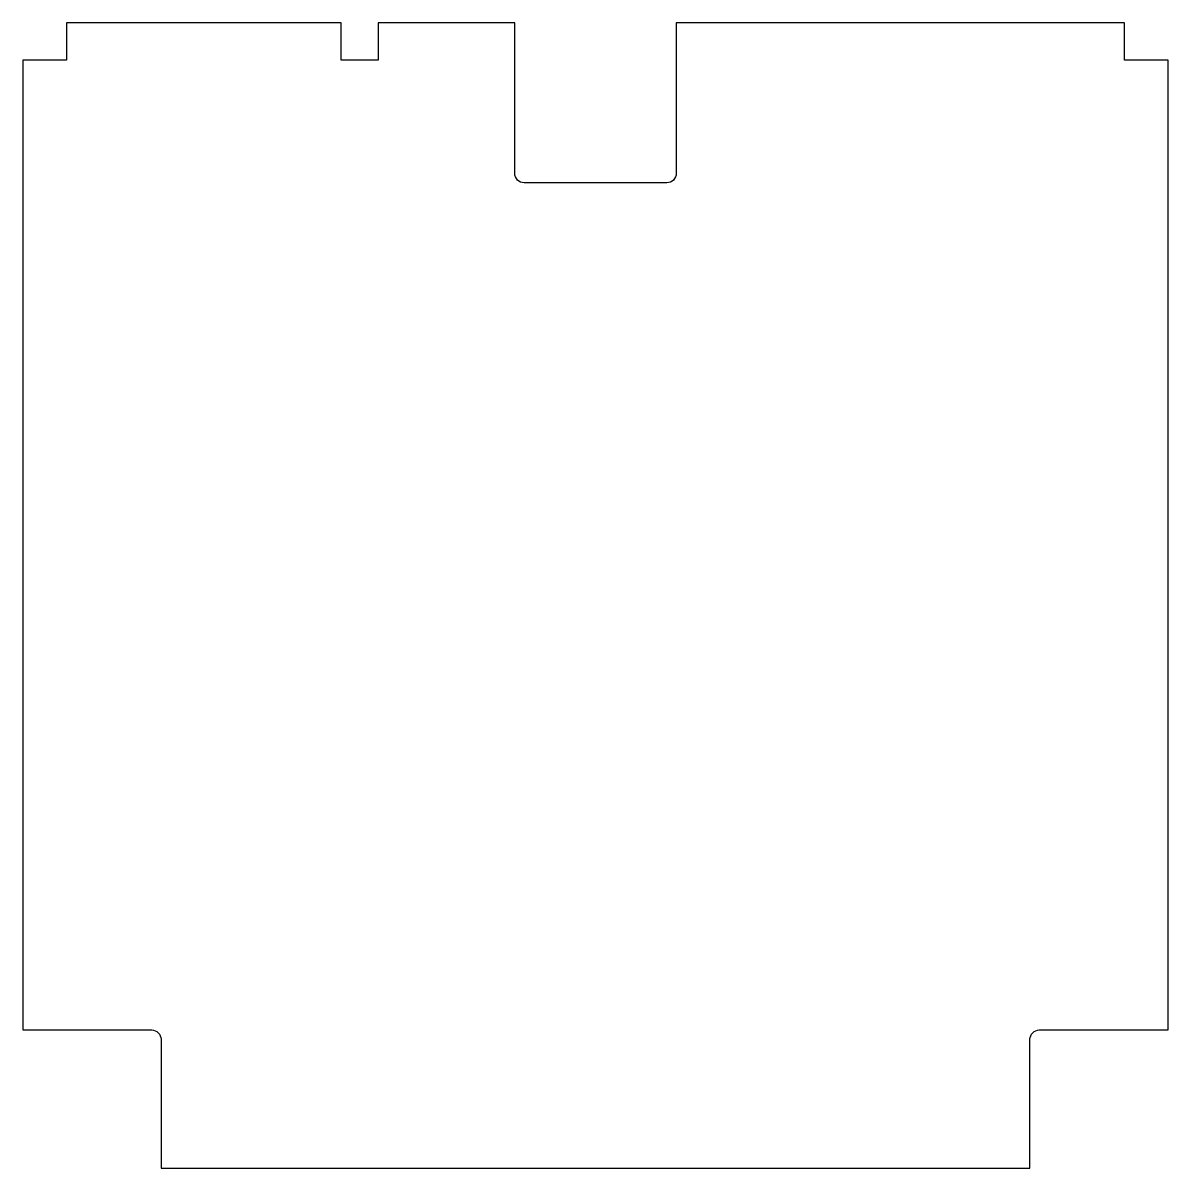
# Model space of a CAD drawing. Header units: millimetres. Extents: x 25 to 394, y 50 to 419.
import ezdxf

# ---------------------------------------------------------------- set-up
doc = ezdxf.new("R2010")
doc.units = ezdxf.units.MM
doc.layers.get('0').update_dxf_attribs({"linetype": 'CONTINUOUS'})

msp = doc.modelspace()

# ---------------------------------------------------------------- linework, layer by layer
msp.add_lwpolyline([(183.5, 370.5), (183.5, 419), (139.5, 419), (139.5, 407), (127.5, 407), (127.5, 419), (39, 419), (39, 407), (25, 407), (25, 94.5), (66.5, 94.5, -0.414214), (69.5, 91.5), (69.5, 50), (349.5, 50), (349.5, 91.5, -0.414214), (352.5, 94.5), (394, 94.5), (394, 407), (380, 407), (380, 419), (235.5, 419), (235.5, 370.5, -0.414214), (232.5, 367.5), (186.5, 367.5, -0.414214)], format="xyb", close=True)

doc.saveas('drawing.dxf')
